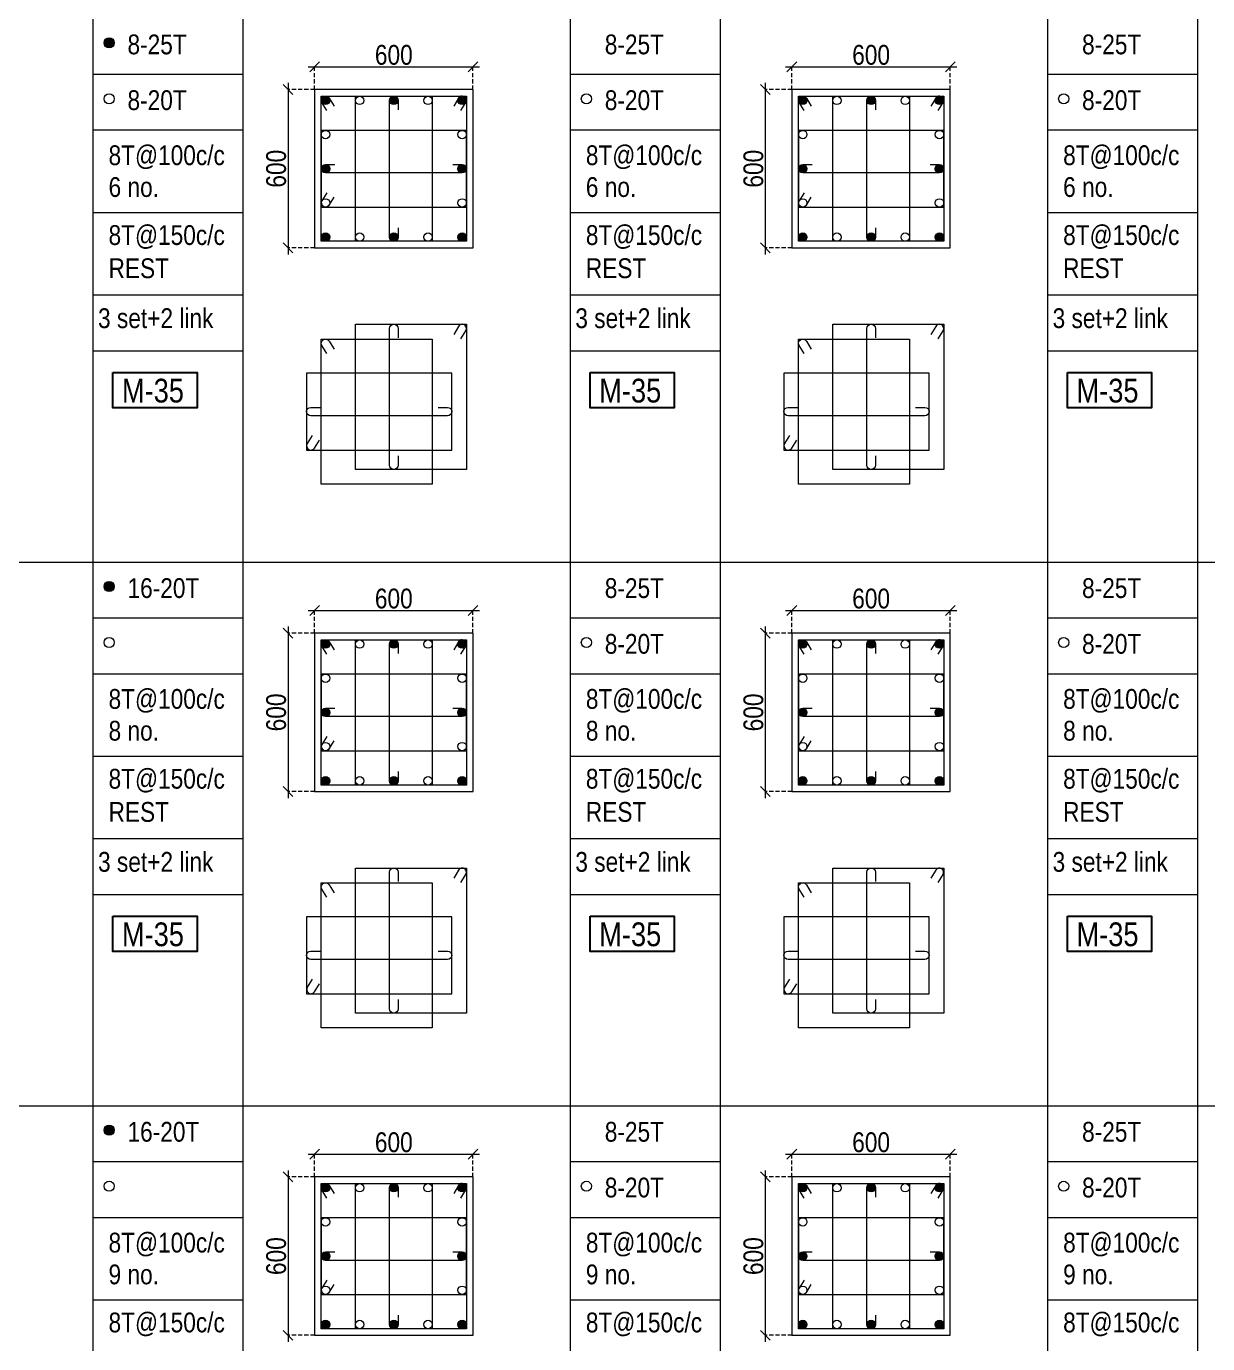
# Model space of a CAD drawing. Header units: millimetres. Extents: x 1112055 to 3390982, y -148532 to 766891.
# Drawn here: x 2148032 to 2165935, y 260026 to 279991 of the extents above; entities that cross this region are included whole.
import ezdxf
from ezdxf.enums import TextEntityAlignment as Align

# ---------------------------------------------------------------- set-up
doc = ezdxf.new("R2010")
doc.units = ezdxf.units.MM
doc.header["$PDMODE"] = 35
doc.header["$PDSIZE"] = -25
doc.linetypes.add('DASHED2', pattern=[0.375, 0.25, -0.125])
doc.linetypes.add('Hidden', pattern=[9.525, 6.35, -3.175])
for name, color, linetype, lineweight in [('B COL. SIZE DIM', 220, 'Continuous', 25), ('B COLSCH', 204, 'Continuous', 20), ('B COLUMN', 1, 'Hidden', 9), ('B STEEL', 34, 'Continuous', 15)]:
    doc.layers.add(name, color=color, linetype=linetype, lineweight=lineweight)
doc.layers.add('B TEXT', color=7, linetype='Continuous')
doc.styles.add('dim inside', font='romans.shx', dxfattribs={"width": 0.8, "height": 125})
doc.styles.add('SWINC', font='swissc.ttf')
doc.dimstyles.new('dim inside', dxfattribs={"dimtxt": 125, "dimasz": 100, "dimexe": 0, "dimexo": 0, "dimgap": 10, "dimtad": 0, "dimdec": 0, "dimzin": 0, "dimdsep": 46, "dimtxsty": 'dim inside', "dimblk": 'SMALL', "dimcen": 0.09, "dimadec": 0, "dimazin": 0, "dimtfac": 1, "dimtdec": 0, "dimtofl": 0, "dimtmove": 0, "dimatfit": 3, "dimfxl": 1, "dimtolj": 1, "dimtzin": 0, "dimarcsym": 2})

# ---------------------------------------------------------------- blocks, each defined once
blk = doc.blocks.new('_Oblique')
at = {"color": 0, "linetype": 'ByBlock', "lineweight": -2}
blk.add_line((-0.5, -0.5), (0.5, 0.5), dxfattribs=at)
blk = doc.blocks.new('*D524')
at = {"layer": 'B COL. SIZE DIM', "color": 250, "lineweight": 9, "ltscale": 250, "transparency": 16777216}
blk.add_line((2152301, 262898), (2154901, 262898), dxfattribs=at)
at = {"layer": 'B COL. SIZE DIM', "color": 250, "linetype": 'DASHED2', "lineweight": 9, "ltscale": 250, "transparency": 16777216}
for p, q in [((2152401, 262553), (2152401, 262898)), ((2154801, 262553), (2154801, 262898))]:
    blk.add_line(p, q, dxfattribs=at)
at = {"layer": 'Defpoints', "color": 0, "ltscale": 250, "transparency": 16777216}
for p in [(2154801, 262898), (2152401, 262553), (2154801, 262553)]:
    blk.add_point(p, dxfattribs=at)
at = {"layer": 'B COL. SIZE DIM', "color": 250, "lineweight": 9, "ltscale": 250, "transparency": 16777216, "xscale": 150, "yscale": 150, "zscale": 150, "rotation": 180}
blk.add_blockref('_Oblique', (2152401, 262898), dxfattribs=at)
at = {"layer": 'B COL. SIZE DIM', "color": 250, "lineweight": 9, "ltscale": 250, "transparency": 16777216, "xscale": 150, "yscale": 150, "zscale": 150}
blk.add_blockref('_Oblique', (2154801, 262898), dxfattribs=at)
at = {"layer": 'B COL. SIZE DIM', "color": 6, "ltscale": 250, "transparency": 16777216, "insert": (2153601, 263077), "char_height": 300, "attachment_point": 5, "style": 'SWINC'}
blk.add_mtext('\\A1;600', dxfattribs=at)
blk = doc.blocks.new('*D525')
at = {"layer": 'B COL. SIZE DIM', "color": 250, "lineweight": 9, "ltscale": 250, "transparency": 16777216}
blk.add_line((2151998, 262653), (2151998, 260053), dxfattribs=at)
at = {"layer": 'B COL. SIZE DIM', "color": 250, "linetype": 'DASHED2', "lineweight": 9, "ltscale": 250, "transparency": 16777216}
for p, q in [((2152401, 262553), (2151998, 262553)), ((2152401, 260153), (2151998, 260153))]:
    blk.add_line(p, q, dxfattribs=at)
at = {"layer": 'Defpoints', "color": 0, "ltscale": 250, "transparency": 16777216}
for p in [(2152401, 262553), (2151998, 260153), (2152401, 260153)]:
    blk.add_point(p, dxfattribs=at)
at = {"layer": 'B COL. SIZE DIM', "color": 250, "lineweight": 9, "ltscale": 250, "transparency": 16777216, "xscale": 150, "yscale": 150, "zscale": 150}
for p, rotation in [((2151998, 262553), 90), ((2151998, 260153), 270)]:
    blk.add_blockref('_Oblique', p, dxfattribs=dict(at, rotation=rotation))
at = {"layer": 'B COL. SIZE DIM', "color": 6, "ltscale": 250, "transparency": 16777216, "insert": (2151819, 261353), "char_height": 300, "attachment_point": 5, "rotation": 90, "style": 'SWINC'}
blk.add_mtext('\\A1;600', dxfattribs=at)
blk = doc.blocks.new('*D526')
at = {"layer": 'B COL. SIZE DIM', "color": 250, "lineweight": 9, "ltscale": 250, "transparency": 16777216}
blk.add_line((2152301, 271138), (2154901, 271138), dxfattribs=at)
at = {"layer": 'B COL. SIZE DIM', "color": 250, "linetype": 'DASHED2', "lineweight": 9, "ltscale": 250, "transparency": 16777216}
for p, q in [((2152401, 270793), (2152401, 271138)), ((2154801, 270793), (2154801, 271138))]:
    blk.add_line(p, q, dxfattribs=at)
at = {"layer": 'Defpoints', "color": 0, "ltscale": 250, "transparency": 16777216}
for p in [(2154801, 271138), (2152401, 270793), (2154801, 270793)]:
    blk.add_point(p, dxfattribs=at)
at = {"layer": 'B COL. SIZE DIM', "color": 250, "lineweight": 9, "ltscale": 250, "transparency": 16777216, "xscale": 150, "yscale": 150, "zscale": 150, "rotation": 180}
blk.add_blockref('_Oblique', (2152401, 271138), dxfattribs=at)
at = {"layer": 'B COL. SIZE DIM', "color": 250, "lineweight": 9, "ltscale": 250, "transparency": 16777216, "xscale": 150, "yscale": 150, "zscale": 150}
blk.add_blockref('_Oblique', (2154801, 271138), dxfattribs=at)
at = {"layer": 'B COL. SIZE DIM', "color": 6, "ltscale": 250, "transparency": 16777216, "insert": (2153601, 271317), "char_height": 300, "attachment_point": 5, "style": 'SWINC'}
blk.add_mtext('\\A1;600', dxfattribs=at)
blk = doc.blocks.new('*D527')
at = {"layer": 'B COL. SIZE DIM', "color": 250, "lineweight": 9, "ltscale": 250, "transparency": 16777216}
blk.add_line((2151998, 270893), (2151998, 268293), dxfattribs=at)
at = {"layer": 'B COL. SIZE DIM', "color": 250, "linetype": 'DASHED2', "lineweight": 9, "ltscale": 250, "transparency": 16777216}
for p, q in [((2152401, 270793), (2151998, 270793)), ((2152401, 268393), (2151998, 268393))]:
    blk.add_line(p, q, dxfattribs=at)
at = {"layer": 'Defpoints', "color": 0, "ltscale": 250, "transparency": 16777216}
for p in [(2152401, 270793), (2151998, 268393), (2152401, 268393)]:
    blk.add_point(p, dxfattribs=at)
at = {"layer": 'B COL. SIZE DIM', "color": 250, "lineweight": 9, "ltscale": 250, "transparency": 16777216, "xscale": 150, "yscale": 150, "zscale": 150}
for p, rotation in [((2151998, 270793), 90), ((2151998, 268393), 270)]:
    blk.add_blockref('_Oblique', p, dxfattribs=dict(at, rotation=rotation))
at = {"layer": 'B COL. SIZE DIM', "color": 6, "ltscale": 250, "transparency": 16777216, "insert": (2151819, 269593), "char_height": 300, "attachment_point": 5, "rotation": 90, "style": 'SWINC'}
blk.add_mtext('\\A1;600', dxfattribs=at)
blk = doc.blocks.new('*D528')
at = {"layer": 'B COL. SIZE DIM', "color": 250, "lineweight": 9, "ltscale": 250, "transparency": 16777216}
blk.add_line((2152301, 279378), (2154901, 279378), dxfattribs=at)
at = {"layer": 'B COL. SIZE DIM', "color": 250, "linetype": 'DASHED2', "lineweight": 9, "ltscale": 250, "transparency": 16777216}
for p, q in [((2152401, 279033), (2152401, 279378)), ((2154801, 279033), (2154801, 279378))]:
    blk.add_line(p, q, dxfattribs=at)
at = {"layer": 'Defpoints', "color": 0, "ltscale": 250, "transparency": 16777216}
for p in [(2154801, 279378), (2152401, 279033), (2154801, 279033)]:
    blk.add_point(p, dxfattribs=at)
at = {"layer": 'B COL. SIZE DIM', "color": 250, "lineweight": 9, "ltscale": 250, "transparency": 16777216, "xscale": 150, "yscale": 150, "zscale": 150, "rotation": 180}
blk.add_blockref('_Oblique', (2152401, 279378), dxfattribs=at)
at = {"layer": 'B COL. SIZE DIM', "color": 250, "lineweight": 9, "ltscale": 250, "transparency": 16777216, "xscale": 150, "yscale": 150, "zscale": 150}
blk.add_blockref('_Oblique', (2154801, 279378), dxfattribs=at)
at = {"layer": 'B COL. SIZE DIM', "color": 6, "ltscale": 250, "transparency": 16777216, "insert": (2153601, 279557), "char_height": 300, "attachment_point": 5, "style": 'SWINC'}
blk.add_mtext('\\A1;600', dxfattribs=at)
blk = doc.blocks.new('*D529')
at = {"layer": 'B COL. SIZE DIM', "color": 250, "lineweight": 9, "ltscale": 250, "transparency": 16777216}
blk.add_line((2151998, 279133), (2151998, 276533), dxfattribs=at)
at = {"layer": 'B COL. SIZE DIM', "color": 250, "linetype": 'DASHED2', "lineweight": 9, "ltscale": 250, "transparency": 16777216}
for p, q in [((2152401, 279033), (2151998, 279033)), ((2152401, 276633), (2151998, 276633))]:
    blk.add_line(p, q, dxfattribs=at)
at = {"layer": 'Defpoints', "color": 0, "ltscale": 250, "transparency": 16777216}
for p in [(2152401, 279033), (2151998, 276633), (2152401, 276633)]:
    blk.add_point(p, dxfattribs=at)
at = {"layer": 'B COL. SIZE DIM', "color": 250, "lineweight": 9, "ltscale": 250, "transparency": 16777216, "xscale": 150, "yscale": 150, "zscale": 150}
for p, rotation in [((2151998, 279033), 90), ((2151998, 276633), 270)]:
    blk.add_blockref('_Oblique', p, dxfattribs=dict(at, rotation=rotation))
at = {"layer": 'B COL. SIZE DIM', "color": 6, "ltscale": 250, "transparency": 16777216, "insert": (2151819, 277833), "char_height": 300, "attachment_point": 5, "rotation": 90, "style": 'SWINC'}
blk.add_mtext('\\A1;600', dxfattribs=at)
blk = doc.blocks.new('*D536')
at = {"layer": 'B COL. SIZE DIM', "color": 250, "lineweight": 9, "ltscale": 250, "transparency": 16777216}
blk.add_line((2159535, 262898), (2162135, 262898), dxfattribs=at)
at = {"layer": 'B COL. SIZE DIM', "color": 250, "linetype": 'DASHED2', "lineweight": 9, "ltscale": 250, "transparency": 16777216}
for p, q in [((2159635, 262553), (2159635, 262898)), ((2162035, 262553), (2162035, 262898))]:
    blk.add_line(p, q, dxfattribs=at)
at = {"layer": 'Defpoints', "color": 0, "ltscale": 250, "transparency": 16777216}
for p in [(2162035, 262898), (2159635, 262553), (2162035, 262553)]:
    blk.add_point(p, dxfattribs=at)
at = {"layer": 'B COL. SIZE DIM', "color": 250, "lineweight": 9, "ltscale": 250, "transparency": 16777216, "xscale": 150, "yscale": 150, "zscale": 150, "rotation": 180}
blk.add_blockref('_Oblique', (2159635, 262898), dxfattribs=at)
at = {"layer": 'B COL. SIZE DIM', "color": 250, "lineweight": 9, "ltscale": 250, "transparency": 16777216, "xscale": 150, "yscale": 150, "zscale": 150}
blk.add_blockref('_Oblique', (2162035, 262898), dxfattribs=at)
at = {"layer": 'B COL. SIZE DIM', "color": 6, "ltscale": 250, "transparency": 16777216, "insert": (2160835, 263077), "char_height": 300, "attachment_point": 5, "style": 'SWINC'}
blk.add_mtext('\\A1;600', dxfattribs=at)
blk = doc.blocks.new('*D537')
at = {"layer": 'B COL. SIZE DIM', "color": 250, "lineweight": 9, "ltscale": 250, "transparency": 16777216}
blk.add_line((2159231, 262653), (2159231, 260053), dxfattribs=at)
at = {"layer": 'B COL. SIZE DIM', "color": 250, "linetype": 'DASHED2', "lineweight": 9, "ltscale": 250, "transparency": 16777216}
for p, q in [((2159635, 262553), (2159231, 262553)), ((2159635, 260153), (2159231, 260153))]:
    blk.add_line(p, q, dxfattribs=at)
at = {"layer": 'Defpoints', "color": 0, "ltscale": 250, "transparency": 16777216}
for p in [(2159635, 262553), (2159231, 260153), (2159635, 260153)]:
    blk.add_point(p, dxfattribs=at)
at = {"layer": 'B COL. SIZE DIM', "color": 250, "lineweight": 9, "ltscale": 250, "transparency": 16777216, "xscale": 150, "yscale": 150, "zscale": 150}
for p, rotation in [((2159231, 262553), 90), ((2159231, 260153), 270)]:
    blk.add_blockref('_Oblique', p, dxfattribs=dict(at, rotation=rotation))
at = {"layer": 'B COL. SIZE DIM', "color": 6, "ltscale": 250, "transparency": 16777216, "insert": (2159052, 261353), "char_height": 300, "attachment_point": 5, "rotation": 90, "style": 'SWINC'}
blk.add_mtext('\\A1;600', dxfattribs=at)
blk = doc.blocks.new('*D538')
at = {"layer": 'B COL. SIZE DIM', "color": 250, "lineweight": 9, "ltscale": 250, "transparency": 16777216}
blk.add_line((2159535, 271138), (2162135, 271138), dxfattribs=at)
at = {"layer": 'B COL. SIZE DIM', "color": 250, "linetype": 'DASHED2', "lineweight": 9, "ltscale": 250, "transparency": 16777216}
for p, q in [((2159635, 270793), (2159635, 271138)), ((2162035, 270793), (2162035, 271138))]:
    blk.add_line(p, q, dxfattribs=at)
at = {"layer": 'Defpoints', "color": 0, "ltscale": 250, "transparency": 16777216}
for p in [(2162035, 271138), (2159635, 270793), (2162035, 270793)]:
    blk.add_point(p, dxfattribs=at)
at = {"layer": 'B COL. SIZE DIM', "color": 250, "lineweight": 9, "ltscale": 250, "transparency": 16777216, "xscale": 150, "yscale": 150, "zscale": 150, "rotation": 180}
blk.add_blockref('_Oblique', (2159635, 271138), dxfattribs=at)
at = {"layer": 'B COL. SIZE DIM', "color": 250, "lineweight": 9, "ltscale": 250, "transparency": 16777216, "xscale": 150, "yscale": 150, "zscale": 150}
blk.add_blockref('_Oblique', (2162035, 271138), dxfattribs=at)
at = {"layer": 'B COL. SIZE DIM', "color": 6, "ltscale": 250, "transparency": 16777216, "insert": (2160835, 271317), "char_height": 300, "attachment_point": 5, "style": 'SWINC'}
blk.add_mtext('\\A1;600', dxfattribs=at)
blk = doc.blocks.new('*D539')
at = {"layer": 'B COL. SIZE DIM', "color": 250, "lineweight": 9, "ltscale": 250, "transparency": 16777216}
blk.add_line((2159231, 270893), (2159231, 268293), dxfattribs=at)
at = {"layer": 'B COL. SIZE DIM', "color": 250, "linetype": 'DASHED2', "lineweight": 9, "ltscale": 250, "transparency": 16777216}
for p, q in [((2159635, 270793), (2159231, 270793)), ((2159635, 268393), (2159231, 268393))]:
    blk.add_line(p, q, dxfattribs=at)
at = {"layer": 'Defpoints', "color": 0, "ltscale": 250, "transparency": 16777216}
for p in [(2159635, 270793), (2159231, 268393), (2159635, 268393)]:
    blk.add_point(p, dxfattribs=at)
at = {"layer": 'B COL. SIZE DIM', "color": 250, "lineweight": 9, "ltscale": 250, "transparency": 16777216, "xscale": 150, "yscale": 150, "zscale": 150}
for p, rotation in [((2159231, 270793), 90), ((2159231, 268393), 270)]:
    blk.add_blockref('_Oblique', p, dxfattribs=dict(at, rotation=rotation))
at = {"layer": 'B COL. SIZE DIM', "color": 6, "ltscale": 250, "transparency": 16777216, "insert": (2159052, 269593), "char_height": 300, "attachment_point": 5, "rotation": 90, "style": 'SWINC'}
blk.add_mtext('\\A1;600', dxfattribs=at)
blk = doc.blocks.new('*D540')
at = {"layer": 'B COL. SIZE DIM', "color": 250, "lineweight": 9, "ltscale": 250, "transparency": 16777216}
blk.add_line((2159535, 279378), (2162135, 279378), dxfattribs=at)
at = {"layer": 'B COL. SIZE DIM', "color": 250, "linetype": 'DASHED2', "lineweight": 9, "ltscale": 250, "transparency": 16777216}
for p, q in [((2159635, 279033), (2159635, 279378)), ((2162035, 279033), (2162035, 279378))]:
    blk.add_line(p, q, dxfattribs=at)
at = {"layer": 'Defpoints', "color": 0, "ltscale": 250, "transparency": 16777216}
for p in [(2162035, 279378), (2159635, 279033), (2162035, 279033)]:
    blk.add_point(p, dxfattribs=at)
at = {"layer": 'B COL. SIZE DIM', "color": 250, "lineweight": 9, "ltscale": 250, "transparency": 16777216, "xscale": 150, "yscale": 150, "zscale": 150, "rotation": 180}
blk.add_blockref('_Oblique', (2159635, 279378), dxfattribs=at)
at = {"layer": 'B COL. SIZE DIM', "color": 250, "lineweight": 9, "ltscale": 250, "transparency": 16777216, "xscale": 150, "yscale": 150, "zscale": 150}
blk.add_blockref('_Oblique', (2162035, 279378), dxfattribs=at)
at = {"layer": 'B COL. SIZE DIM', "color": 6, "ltscale": 250, "transparency": 16777216, "insert": (2160835, 279557), "char_height": 300, "attachment_point": 5, "style": 'SWINC'}
blk.add_mtext('\\A1;600', dxfattribs=at)
blk = doc.blocks.new('*D541')
at = {"layer": 'B COL. SIZE DIM', "color": 250, "lineweight": 9, "ltscale": 250, "transparency": 16777216}
blk.add_line((2159231, 279133), (2159231, 276533), dxfattribs=at)
at = {"layer": 'B COL. SIZE DIM', "color": 250, "linetype": 'DASHED2', "lineweight": 9, "ltscale": 250, "transparency": 16777216}
for p, q in [((2159635, 279033), (2159231, 279033)), ((2159635, 276633), (2159231, 276633))]:
    blk.add_line(p, q, dxfattribs=at)
at = {"layer": 'Defpoints', "color": 0, "ltscale": 250, "transparency": 16777216}
for p in [(2159635, 279033), (2159231, 276633), (2159635, 276633)]:
    blk.add_point(p, dxfattribs=at)
at = {"layer": 'B COL. SIZE DIM', "color": 250, "lineweight": 9, "ltscale": 250, "transparency": 16777216, "xscale": 150, "yscale": 150, "zscale": 150}
for p, rotation in [((2159231, 279033), 90), ((2159231, 276633), 270)]:
    blk.add_blockref('_Oblique', p, dxfattribs=dict(at, rotation=rotation))
at = {"layer": 'B COL. SIZE DIM', "color": 6, "ltscale": 250, "transparency": 16777216, "insert": (2159052, 277833), "char_height": 300, "attachment_point": 5, "rotation": 90, "style": 'SWINC'}
blk.add_mtext('\\A1;600', dxfattribs=at)

msp = doc.modelspace()

# ---------------------------------------------------------------- hatches: boundary and pattern name
at = {"layer": 'B STEEL', "lineweight": 9, "ltscale": 0.5}
h = msp.add_hatch(color=34, dxfattribs=at)
edge = h.paths.add_edge_path()
edge.add_arc((2149286.3, 279741.8), 76.8, 0, 360)
h = msp.add_hatch(color=34, dxfattribs=at)
edge = h.paths.add_edge_path()
edge.add_arc((2152565.5, 278868.6), 64, 0, 360)
h = msp.add_hatch(color=34, dxfattribs=at)
edge = h.paths.add_edge_path()
edge.add_arc((2153601.5, 278868.6), 64, 180, 540, ccw=False)
h = msp.add_hatch(color=34, dxfattribs=at)
edge = h.paths.add_edge_path()
edge.add_arc((2154637.4, 278868.6), 64, 180, 540, ccw=False)
h = msp.add_hatch(color=34, dxfattribs=at)
edge = h.paths.add_edge_path()
edge.add_arc((2159799, 278868.6), 64, 0, 360)
h = msp.add_hatch(color=34, dxfattribs=at)
edge = h.paths.add_edge_path()
edge.add_arc((2160835, 278868.6), 64, 180, 540, ccw=False)
h = msp.add_hatch(color=34, dxfattribs=at)
edge = h.paths.add_edge_path()
edge.add_arc((2161871, 278868.6), 64, 180, 540, ccw=False)
h = msp.add_hatch(color=34, dxfattribs=at)
edge = h.paths.add_edge_path()
edge.add_arc((2152565.5, 277832.7), 64, 180, 540, ccw=False)
h = msp.add_hatch(color=34, dxfattribs=at)
edge = h.paths.add_edge_path()
edge.add_arc((2154637.4, 277832.7), 64, 180, 540, ccw=False)
h = msp.add_hatch(color=34, dxfattribs=at)
edge = h.paths.add_edge_path()
edge.add_arc((2159799, 277832.7), 64, 180, 540, ccw=False)
h = msp.add_hatch(color=34, dxfattribs=at)
edge = h.paths.add_edge_path()
edge.add_arc((2161871, 277832.7), 64, 180, 540, ccw=False)
h = msp.add_hatch(color=34, dxfattribs=at)
edge = h.paths.add_edge_path()
edge.add_arc((2152565.5, 276796.7), 64, 0, 360, ccw=False)
h = msp.add_hatch(color=34, dxfattribs=at)
edge = h.paths.add_edge_path()
edge.add_arc((2153601.5, 276796.7), 64, 180, 540, ccw=False)
h = msp.add_hatch(color=34, dxfattribs=at)
edge = h.paths.add_edge_path()
edge.add_arc((2154637.4, 276796.7), 64, -180, 180)
h = msp.add_hatch(color=34, dxfattribs=at)
edge = h.paths.add_edge_path()
edge.add_arc((2159799, 276796.7), 64, 0, 360, ccw=False)
h = msp.add_hatch(color=34, dxfattribs=at)
edge = h.paths.add_edge_path()
edge.add_arc((2160835, 276796.7), 64, 180, 540, ccw=False)
h = msp.add_hatch(color=34, dxfattribs=at)
edge = h.paths.add_edge_path()
edge.add_arc((2161871, 276796.7), 64, -180, 180)
h = msp.add_hatch(color=34, dxfattribs=at)
edge = h.paths.add_edge_path()
edge.add_arc((2149286.3, 271502), 76.8, 0, 360)
h = msp.add_hatch(color=34, dxfattribs=at)
edge = h.paths.add_edge_path()
edge.add_arc((2152565.5, 270628.8), 64, 0, 360)
h = msp.add_hatch(color=34, dxfattribs=at)
edge = h.paths.add_edge_path()
edge.add_arc((2153601.5, 270628.8), 64, 180, 540, ccw=False)
h = msp.add_hatch(color=34, dxfattribs=at)
edge = h.paths.add_edge_path()
edge.add_arc((2154637.4, 270628.8), 64, 180, 540, ccw=False)
h = msp.add_hatch(color=34, dxfattribs=at)
edge = h.paths.add_edge_path()
edge.add_arc((2159799, 270628.8), 64, 0, 360)
h = msp.add_hatch(color=34, dxfattribs=at)
edge = h.paths.add_edge_path()
edge.add_arc((2160835, 270628.8), 64, 180, 540, ccw=False)
h = msp.add_hatch(color=34, dxfattribs=at)
edge = h.paths.add_edge_path()
edge.add_arc((2161871, 270628.8), 64, 180, 540, ccw=False)
h = msp.add_hatch(color=34, dxfattribs=at)
edge = h.paths.add_edge_path()
edge.add_arc((2152565.5, 269592.8), 64, 180, 540, ccw=False)
h = msp.add_hatch(color=34, dxfattribs=at)
edge = h.paths.add_edge_path()
edge.add_arc((2154637.4, 269592.8), 64, 180, 540, ccw=False)
h = msp.add_hatch(color=34, dxfattribs=at)
edge = h.paths.add_edge_path()
edge.add_arc((2159799, 269592.8), 64, 180, 540, ccw=False)
h = msp.add_hatch(color=34, dxfattribs=at)
edge = h.paths.add_edge_path()
edge.add_arc((2161871, 269592.8), 64, 180, 540, ccw=False)
h = msp.add_hatch(color=34, dxfattribs=at)
edge = h.paths.add_edge_path()
edge.add_arc((2152565.5, 268556.8), 64, 0, 360, ccw=False)
h = msp.add_hatch(color=34, dxfattribs=at)
edge = h.paths.add_edge_path()
edge.add_arc((2153601.5, 268556.8), 64, 180, 540, ccw=False)
h = msp.add_hatch(color=34, dxfattribs=at)
edge = h.paths.add_edge_path()
edge.add_arc((2154637.4, 268556.8), 64, -180, 180)
h = msp.add_hatch(color=34, dxfattribs=at)
edge = h.paths.add_edge_path()
edge.add_arc((2159799, 268556.8), 64, 0, 360, ccw=False)
h = msp.add_hatch(color=34, dxfattribs=at)
edge = h.paths.add_edge_path()
edge.add_arc((2160835, 268556.8), 64, 180, 540, ccw=False)
h = msp.add_hatch(color=34, dxfattribs=at)
edge = h.paths.add_edge_path()
edge.add_arc((2161871, 268556.8), 64, -180, 180)
h = msp.add_hatch(color=34, dxfattribs=at)
edge = h.paths.add_edge_path()
edge.add_arc((2149286.3, 263262.1), 76.8, 0, 360)
h = msp.add_hatch(color=34, dxfattribs=at)
edge = h.paths.add_edge_path()
edge.add_arc((2152565.5, 262388.9), 64, 0, 360)
h = msp.add_hatch(color=34, dxfattribs=at)
edge = h.paths.add_edge_path()
edge.add_arc((2153601.5, 262388.9), 64, 180, 540, ccw=False)
h = msp.add_hatch(color=34, dxfattribs=at)
edge = h.paths.add_edge_path()
edge.add_arc((2154637.4, 262388.9), 64, 180, 540, ccw=False)
h = msp.add_hatch(color=34, dxfattribs=at)
edge = h.paths.add_edge_path()
edge.add_arc((2159799, 262388.9), 64, 0, 360)
h = msp.add_hatch(color=34, dxfattribs=at)
edge = h.paths.add_edge_path()
edge.add_arc((2160835, 262388.9), 64, 180, 540, ccw=False)
h = msp.add_hatch(color=34, dxfattribs=at)
edge = h.paths.add_edge_path()
edge.add_arc((2161871, 262388.9), 64, 180, 540, ccw=False)
h = msp.add_hatch(color=34, dxfattribs=at)
edge = h.paths.add_edge_path()
edge.add_arc((2152565.5, 261353), 64, 180, 540, ccw=False)
h = msp.add_hatch(color=34, dxfattribs=at)
edge = h.paths.add_edge_path()
edge.add_arc((2154637.4, 261353), 64, 180, 540, ccw=False)
h = msp.add_hatch(color=34, dxfattribs=at)
edge = h.paths.add_edge_path()
edge.add_arc((2159799, 261353), 64, 180, 540, ccw=False)
h = msp.add_hatch(color=34, dxfattribs=at)
edge = h.paths.add_edge_path()
edge.add_arc((2161871, 261353), 64, 180, 540, ccw=False)
h = msp.add_hatch(color=34, dxfattribs=at)
edge = h.paths.add_edge_path()
edge.add_arc((2152565.5, 260317), 64, 0, 360, ccw=False)
h = msp.add_hatch(color=34, dxfattribs=at)
edge = h.paths.add_edge_path()
edge.add_arc((2153601.5, 260317), 64, 180, 540, ccw=False)
h = msp.add_hatch(color=34, dxfattribs=at)
edge = h.paths.add_edge_path()
edge.add_arc((2154637.4, 260317), 64, -180, 180)
h = msp.add_hatch(color=34, dxfattribs=at)
edge = h.paths.add_edge_path()
edge.add_arc((2159799, 260317), 64, 0, 360, ccw=False)
h = msp.add_hatch(color=34, dxfattribs=at)
edge = h.paths.add_edge_path()
edge.add_arc((2160835, 260317), 64, 180, 540, ccw=False)
h = msp.add_hatch(color=34, dxfattribs=at)
edge = h.paths.add_edge_path()
edge.add_arc((2161871, 260317), 64, -180, 180)

# ---------------------------------------------------------------- linework, layer by layer
at = {"layer": 'B COLSCH', "color": 250, "lineweight": 0}
for p, q in [((2149040, 296589.8), (2149040, 247150.7)), ((2151314.4, 296589.8), (2151314.4, 239898.1)), ((2156273.6, 296589.8), (2156273.6, 247150.7)), ((2158547.9, 296589.8), (2158547.9, 239898.1)), ((2163507.1, 296589.8), (2163507.1, 247150.7)), ((2165781.5, 296589.8), (2165781.5, 239898.1)), ((2149040, 279265.1), (2151314.4, 279265.1)), ((2156273.6, 279265.1), (2158547.9, 279265.1)), ((2163507.1, 279265.1), (2165781.5, 279265.1)), ((2149040, 278420.1), (2151314.4, 278420.1)), ((2156273.6, 278420.1), (2158547.9, 278420.1)), ((2163507.1, 278420.1), (2165781.5, 278420.1)), ((2149040, 277170.4), (2151314.4, 277170.4)), ((2156273.6, 277170.4), (2158547.9, 277170.4)), ((2163507.1, 277170.4), (2165781.5, 277170.4)), ((2149040, 275920.6), (2151314.4, 275920.6)), ((2156273.6, 275920.6), (2158547.9, 275920.6)), ((2163507.1, 275920.6), (2165781.5, 275920.6)), ((2149040, 275075.6), (2151314.4, 275075.6)), ((2156273.6, 275075.6), (2158547.9, 275075.6)), ((2163507.1, 275075.6), (2165781.5, 275075.6)), ((2088785.4, 271870.3), (2230883.4, 271870.3)), ((2149040, 271025.3), (2151314.4, 271025.3)), ((2156273.6, 271025.3), (2158547.9, 271025.3)), ((2163507.1, 271025.3), (2165781.5, 271025.3)), ((2149040, 270180.3), (2151314.4, 270180.3)), ((2156273.6, 270180.3), (2158547.9, 270180.3)), ((2163507.1, 270180.3), (2165781.5, 270180.3)), ((2149040, 268930.5), (2151314.4, 268930.5)), ((2156273.6, 268930.5), (2158547.9, 268930.5)), ((2163507.1, 268930.5), (2165781.5, 268930.5)), ((2149040, 267680.7), (2151314.4, 267680.7)), ((2156273.6, 267680.7), (2158547.9, 267680.7)), ((2163507.1, 267680.7), (2165781.5, 267680.7)), ((2149040, 266835.8), (2151314.4, 266835.8)), ((2156273.6, 266835.8), (2158547.9, 266835.8)), ((2163507.1, 266835.8), (2165781.5, 266835.8)), ((2088785.4, 263630.4), (2230883.4, 263630.4)), ((2149040, 262785.4), (2151314.4, 262785.4)), ((2156273.6, 262785.4), (2158547.9, 262785.4)), ((2163507.1, 262785.4), (2165781.5, 262785.4)), ((2149040, 261940.4), (2151314.4, 261940.4)), ((2156273.6, 261940.4), (2158547.9, 261940.4)), ((2163507.1, 261940.4), (2165781.5, 261940.4)), ((2149040, 260690.7), (2151314.4, 260690.7)), ((2156273.6, 260690.7), (2158547.9, 260690.7)), ((2163507.1, 260690.7), (2165781.5, 260690.7))]:
    msp.add_line(p, q, dxfattribs=at)
at = {"layer": 'B COLUMN', "color": 1, "linetype": 'ByBlock', "lineweight": 20}
for points in [[(2152401.5, 276632.7), (2154801.5, 276632.7), (2154801.5, 279032.7), (2152401.5, 279032.7)], [(2159635, 276632.7), (2162035, 276632.7), (2162035, 279032.7), (2159635, 279032.7)], [(2152401.5, 268392.8), (2154801.5, 268392.8), (2154801.5, 270792.8), (2152401.5, 270792.8)], [(2159635, 268392.8), (2162035, 268392.8), (2162035, 270792.8), (2159635, 270792.8)], [(2152401.5, 260153), (2154801.5, 260153), (2154801.5, 262553), (2152401.5, 262553)], [(2159635, 260153), (2162035, 260153), (2162035, 262553), (2159635, 262553)]]:
    msp.add_lwpolyline(points, close=True, dxfattribs=at)
at = {"layer": 'B STEEL', "color": 34, "lineweight": 9, "ltscale": 0.5}
for points in [[(2152585.7, 278713.6), (2152511, 278835.1, -1), (2152620, 278902.2), (2152694.8, 278780.7)], [(2153665.5, 276939.3), (2153665.5, 276796.7, -1), (2153537.4, 276796.7), (2153537.4, 278868.6, -1), (2153665.5, 278868.6), (2153665.5, 278726)], [(2154617.2, 278713.6), (2154692, 278835.1, 1), (2154582.9, 278902.2), (2154508.2, 278780.7)], [(2159819.3, 278713.6), (2159744.5, 278835.1, -1), (2159853.5, 278902.2), (2159928.3, 278780.7)], [(2160899, 276939.3), (2160899, 276796.7, -1), (2160771, 276796.7), (2160771, 278868.6, -1), (2160899, 278868.6), (2160899, 278726)], [(2161850.7, 278713.6), (2161925.5, 278835.1, 1), (2161816.5, 278902.2), (2161741.7, 278780.7)], [(2154494.8, 277896.7), (2154637.4, 277896.7, -1), (2154637.4, 277768.6), (2152565.5, 277768.6, -1), (2152565.5, 277896.7), (2152708.1, 277896.7)], [(2161728.3, 277896.7), (2161871, 277896.7, -1), (2161871, 277768.6), (2159799, 277768.6, -1), (2159799, 277896.7), (2159941.7, 277896.7)], [(2152585.7, 277469.7), (2152511, 277348.2, 1), (2152620, 277281.1), (2152694.8, 277402.6)], [(2159819.3, 277469.7), (2159744.5, 277348.2, 1), (2159853.5, 277281.1), (2159928.3, 277402.6)], [(2153665.5, 273481.5), (2153665.5, 273338.9, -1), (2153537.4, 273338.9), (2153537.4, 275410.9, -1), (2153665.5, 275410.9), (2153665.5, 275268.2)], [(2154617.2, 275255.8), (2154692, 275377.3, 1), (2154582.9, 275444.4), (2154508.2, 275322.9)], [(2160899, 273481.5), (2160899, 273338.9, -1), (2160771, 273338.9), (2160771, 275410.9, -1), (2160899, 275410.9), (2160899, 275268.2)], [(2161850.7, 275255.8), (2161925.5, 275377.3, 1), (2161816.5, 275444.4), (2161741.7, 275322.9)], [(2152585.7, 275032.7), (2152511, 275154.2, -1), (2152620, 275221.3), (2152694.8, 275099.9)], [(2159819.3, 275032.7), (2159744.5, 275154.2, -1), (2159853.5, 275221.3), (2159928.3, 275099.9)], [(2154273.5, 274215.8), (2154416.2, 274215.8, -1), (2154416.2, 274087.8), (2152344.2, 274087.8, -1), (2152344.2, 274215.8), (2152486.8, 274215.8)], [(2161507.1, 274215.8), (2161649.7, 274215.8, -1), (2161649.7, 274087.8), (2159577.7, 274087.8, -1), (2159577.7, 274215.8), (2159720.4, 274215.8)], [(2152364.4, 273788.8), (2152289.7, 273667.4, 1), (2152398.7, 273600.3), (2152473.5, 273721.7)], [(2159598, 273788.8), (2159523.2, 273667.4, 1), (2159632.3, 273600.3), (2159707, 273721.7)], [(2152585.7, 270473.8), (2152511, 270595.2, -1), (2152620, 270662.3), (2152694.8, 270540.9)], [(2153665.5, 268699.5), (2153665.5, 268556.8, -1), (2153537.4, 268556.8), (2153537.4, 270628.8, -1), (2153665.5, 270628.8), (2153665.5, 270486.1)], [(2154617.2, 270473.8), (2154692, 270595.2, 1), (2154582.9, 270662.3), (2154508.2, 270540.9)], [(2159819.3, 270473.8), (2159744.5, 270595.2, -1), (2159853.5, 270662.3), (2159928.3, 270540.9)], [(2160899, 268699.5), (2160899, 268556.8, -1), (2160771, 268556.8), (2160771, 270628.8, -1), (2160899, 270628.8), (2160899, 270486.1)], [(2161850.7, 270473.8), (2161925.5, 270595.2, 1), (2161816.5, 270662.3), (2161741.7, 270540.9)], [(2154494.8, 269656.8), (2154637.4, 269656.8, -1), (2154637.4, 269528.8), (2152565.5, 269528.8, -1), (2152565.5, 269656.8), (2152708.1, 269656.8)], [(2161728.3, 269656.8), (2161871, 269656.8, -1), (2161871, 269528.8), (2159799, 269528.8, -1), (2159799, 269656.8), (2159941.7, 269656.8)], [(2152585.7, 269229.9), (2152511, 269108.4, 1), (2152620, 269041.3), (2152694.8, 269162.7)], [(2159819.3, 269229.9), (2159744.5, 269108.4, 1), (2159853.5, 269041.3), (2159928.3, 269162.7)], [(2153665.5, 265241.7), (2153665.5, 265099.1, -1), (2153537.4, 265099.1), (2153537.4, 267171, -1), (2153665.5, 267171), (2153665.5, 267028.4)], [(2154617.2, 267016), (2154692, 267137.5, 1), (2154582.9, 267204.6), (2154508.2, 267083.1)], [(2160899, 265241.7), (2160899, 265099.1, -1), (2160771, 265099.1), (2160771, 267171, -1), (2160899, 267171), (2160899, 267028.4)], [(2161850.7, 267016), (2161925.5, 267137.5, 1), (2161816.5, 267204.6), (2161741.7, 267083.1)], [(2152585.7, 266792.9), (2152511, 266914.4, -1), (2152620, 266981.5), (2152694.8, 266860)], [(2159819.3, 266792.9), (2159744.5, 266914.4, -1), (2159853.5, 266981.5), (2159928.3, 266860)], [(2154273.5, 265976), (2154416.2, 265976, -1), (2154416.2, 265847.9), (2152344.2, 265847.9, -1), (2152344.2, 265976), (2152486.8, 265976)], [(2161507.1, 265976), (2161649.7, 265976, -1), (2161649.7, 265847.9), (2159577.7, 265847.9, -1), (2159577.7, 265976), (2159720.4, 265976)], [(2152364.4, 265549), (2152289.7, 265427.5, 1), (2152398.7, 265360.4), (2152473.5, 265481.9)], [(2159598, 265549), (2159523.2, 265427.5, 1), (2159632.3, 265360.4), (2159707, 265481.9)], [(2152585.7, 262233.9), (2152511, 262355.4, -1), (2152620, 262422.5), (2152694.8, 262301)], [(2153665.5, 260459.6), (2153665.5, 260317, -1), (2153537.4, 260317), (2153537.4, 262388.9, -1), (2153665.5, 262388.9), (2153665.5, 262246.3)], [(2154617.2, 262233.9), (2154692, 262355.4, 1), (2154582.9, 262422.5), (2154508.2, 262301)], [(2159819.3, 262233.9), (2159744.5, 262355.4, -1), (2159853.5, 262422.5), (2159928.3, 262301)], [(2160899, 260459.6), (2160899, 260317, -1), (2160771, 260317), (2160771, 262388.9, -1), (2160899, 262388.9), (2160899, 262246.3)], [(2161850.7, 262233.9), (2161925.5, 262355.4, 1), (2161816.5, 262422.5), (2161741.7, 262301)], [(2154494.8, 261417), (2154637.4, 261417, -1), (2154637.4, 261288.9), (2152565.5, 261288.9, -1), (2152565.5, 261417), (2152708.1, 261417)], [(2161728.3, 261417), (2161871, 261417, -1), (2161871, 261288.9), (2159799, 261288.9, -1), (2159799, 261417), (2159941.7, 261417)], [(2152585.7, 260990), (2152511, 260868.5, 1), (2152620, 260801.4), (2152694.8, 260922.9)], [(2159819.3, 260990), (2159744.5, 260868.5, 1), (2159853.5, 260801.4), (2159928.3, 260922.9)]]:
    msp.add_lwpolyline(points, format="xyb", dxfattribs=at)
for points in [[(2154183.5, 278932.7), (2154183.5, 276732.7), (2152501.5, 276732.7), (2152501.5, 278932.7)], [(2154701.5, 278932.7), (2154701.5, 276732.7), (2153019.5, 276732.7), (2153019.5, 278932.7)], [(2161417, 278932.7), (2161417, 276732.7), (2159735, 276732.7), (2159735, 278932.7)], [(2161935, 278932.7), (2161935, 276732.7), (2160253, 276732.7), (2160253, 278932.7)], [(2152501.5, 277250.6), (2154701.5, 277250.6), (2154701.5, 278414.7), (2152501.5, 278414.7)], [(2159735, 277250.6), (2161935, 277250.6), (2161935, 278414.7), (2159735, 278414.7)], [(2154701.5, 275474.9), (2154701.5, 273274.9), (2153019.5, 273274.9), (2153019.5, 275474.9)], [(2161935, 275474.9), (2161935, 273274.9), (2160253, 273274.9), (2160253, 275474.9)], [(2154183.5, 275251.8), (2154183.5, 273051.8), (2152501.5, 273051.8), (2152501.5, 275251.8)], [(2161417, 275251.8), (2161417, 273051.8), (2159735, 273051.8), (2159735, 275251.8)], [(2152280.2, 273569.8), (2154480.2, 273569.8), (2154480.2, 274733.8), (2152280.2, 274733.8)], [(2159513.7, 273569.8), (2161713.7, 273569.8), (2161713.7, 274733.8), (2159513.7, 274733.8)], [(2154183.5, 270692.8), (2154183.5, 268492.8), (2152501.5, 268492.8), (2152501.5, 270692.8)], [(2154701.5, 270692.8), (2154701.5, 268492.8), (2153019.5, 268492.8), (2153019.5, 270692.8)], [(2161417, 270692.8), (2161417, 268492.8), (2159735, 268492.8), (2159735, 270692.8)], [(2161935, 270692.8), (2161935, 268492.8), (2160253, 268492.8), (2160253, 270692.8)], [(2152501.5, 269010.8), (2154701.5, 269010.8), (2154701.5, 270174.8), (2152501.5, 270174.8)], [(2159735, 269010.8), (2161935, 269010.8), (2161935, 270174.8), (2159735, 270174.8)], [(2154701.5, 267235), (2154701.5, 265035), (2153019.5, 265035), (2153019.5, 267235)], [(2161935, 267235), (2161935, 265035), (2160253, 265035), (2160253, 267235)], [(2154183.5, 267012), (2154183.5, 264812), (2152501.5, 264812), (2152501.5, 267012)], [(2161417, 267012), (2161417, 264812), (2159735, 264812), (2159735, 267012)], [(2152280.2, 265329.9), (2154480.2, 265329.9), (2154480.2, 266494), (2152280.2, 266494)], [(2159513.7, 265329.9), (2161713.7, 265329.9), (2161713.7, 266494), (2159513.7, 266494)], [(2154183.5, 262453), (2154183.5, 260253), (2152501.5, 260253), (2152501.5, 262453)], [(2154701.5, 262453), (2154701.5, 260253), (2153019.5, 260253), (2153019.5, 262453)], [(2161417, 262453), (2161417, 260253), (2159735, 260253), (2159735, 262453)], [(2161935, 262453), (2161935, 260253), (2160253, 260253), (2160253, 262453)], [(2152501.5, 260771), (2154701.5, 260771), (2154701.5, 261935), (2152501.5, 261935)], [(2159735, 260771), (2161935, 260771), (2161935, 261935), (2159735, 261935)]]:
    msp.add_lwpolyline(points, close=True, dxfattribs=at)
for centre, radius in [((2149286.3, 279741.8), 76.8), ((2149286.3, 278891.5), 76.8), ((2152565.5, 278868.6), 64), ((2153083.5, 278868.6), 64), ((2153601.5, 278868.6), 64), ((2154119.5, 278868.6), 64), ((2154637.4, 278868.6), 64), ((2156519.8, 278891.5), 76.8), ((2159799, 278868.6), 64), ((2160317, 278868.6), 64), ((2160835, 278868.6), 64), ((2161353, 278868.6), 64), ((2161871, 278868.6), 64), ((2163753.4, 278891.5), 76.8), ((2152565.5, 278350.6), 64), ((2154637.4, 278350.6), 64), ((2159799, 278350.6), 64), ((2161871, 278350.6), 64), ((2152565.5, 277832.7), 64), ((2154637.4, 277832.7), 64), ((2159799, 277832.7), 64), ((2161871, 277832.7), 64), ((2152565.5, 277314.7), 64), ((2154637.4, 277314.7), 64), ((2159799, 277314.7), 64), ((2161871, 277314.7), 64), ((2152565.5, 276796.7), 64), ((2153083.5, 276796.7), 64), ((2153601.5, 276796.7), 64), ((2154119.5, 276796.7), 64), ((2154637.4, 276796.7), 64), ((2159799, 276796.7), 64), ((2160317, 276796.7), 64), ((2160835, 276796.7), 64), ((2161353, 276796.7), 64), ((2161871, 276796.7), 64), ((2149286.3, 271502), 76.8), ((2149286.3, 270651.7), 76.8), ((2156519.8, 270651.7), 76.8), ((2163753.4, 270651.7), 76.8), ((2152565.5, 270628.8), 64), ((2153083.5, 270628.8), 64), ((2153601.5, 270628.8), 64), ((2154119.5, 270628.8), 64), ((2154637.4, 270628.8), 64), ((2159799, 270628.8), 64), ((2160317, 270628.8), 64), ((2160835, 270628.8), 64), ((2161353, 270628.8), 64), ((2161871, 270628.8), 64), ((2152565.5, 270110.8), 64), ((2154637.4, 270110.8), 64), ((2159799, 270110.8), 64), ((2161871, 270110.8), 64), ((2152565.5, 269592.8), 64), ((2154637.4, 269592.8), 64), ((2159799, 269592.8), 64), ((2161871, 269592.8), 64), ((2152565.5, 269074.8), 64), ((2154637.4, 269074.8), 64), ((2159799, 269074.8), 64), ((2161871, 269074.8), 64), ((2152565.5, 268556.8), 64), ((2153083.5, 268556.8), 64), ((2153601.5, 268556.8), 64), ((2154119.5, 268556.8), 64), ((2154637.4, 268556.8), 64), ((2159799, 268556.8), 64), ((2160317, 268556.8), 64), ((2160835, 268556.8), 64), ((2161353, 268556.8), 64), ((2161871, 268556.8), 64), ((2149286.3, 263262.1), 76.8), ((2149286.3, 262411.9), 76.8), ((2152565.5, 262388.9), 64), ((2153083.5, 262388.9), 64), ((2153601.5, 262388.9), 64), ((2154119.5, 262388.9), 64), ((2154637.4, 262388.9), 64), ((2156519.8, 262411.9), 76.8), ((2159799, 262388.9), 64), ((2160317, 262388.9), 64), ((2160835, 262388.9), 64), ((2161353, 262388.9), 64), ((2161871, 262388.9), 64), ((2163753.4, 262411.9), 76.8), ((2152565.5, 261871), 64), ((2154637.4, 261871), 64), ((2159799, 261871), 64), ((2161871, 261871), 64), ((2152565.5, 261353), 64), ((2154637.4, 261353), 64), ((2159799, 261353), 64), ((2161871, 261353), 64), ((2152565.5, 260835), 64), ((2154637.4, 260835), 64), ((2159799, 260835), 64), ((2161871, 260835), 64), ((2152565.5, 260317), 64), ((2153083.5, 260317), 64), ((2153601.5, 260317), 64), ((2154119.5, 260317), 64), ((2154637.4, 260317), 64), ((2159799, 260317), 64), ((2160317, 260317), 64), ((2160835, 260317), 64), ((2161353, 260317), 64), ((2161871, 260317), 64)]:
    msp.add_circle(centre, radius, dxfattribs=at)
at = {"layer": 'B TEXT', "color": 1}
for points in [[(2149343.7, 274746.6), (2150618.3, 274746.6), (2150618.3, 274208.6), (2149343.7, 274208.6)], [(2156577.2, 274746.6), (2157851.8, 274746.6), (2157851.8, 274208.6), (2156577.2, 274208.6)], [(2163810.8, 274746.6), (2165085.4, 274746.6), (2165085.4, 274208.6), (2163810.8, 274208.6)], [(2149343.7, 266506.7), (2150618.3, 266506.7), (2150618.3, 265968.7), (2149343.7, 265968.7)], [(2156577.2, 266506.7), (2157851.8, 266506.7), (2157851.8, 265968.7), (2156577.2, 265968.7)], [(2163810.8, 266506.7), (2165085.4, 266506.7), (2165085.4, 265968.7), (2163810.8, 265968.7)]]:
    msp.add_lwpolyline(points, close=True, dxfattribs=at)

# ---------------------------------------------------------------- texts
at = {"layer": 'B TEXT', "style": 'SWINC'}
for s, p in [('8-25T', (2149564.8, 279567.3)), ('8-25T', (2156798.3, 279567.3)), ('8-25T', (2164031.9, 279567.3)), ('8-20T', (2149564.8, 278722.3)), ('8-20T', (2156798.3, 278722.3)), ('8-20T', (2164031.9, 278722.3)), ('8T@100c/c', (2149277.9, 277887.4)), ('8T@100c/c', (2156511.4, 277887.4)), ('8T@100c/c', (2163745, 277887.4)), ('6 no.', (2149277.9, 277405.6)), ('6 no.', (2156511.4, 277405.6)), ('6 no.', (2163745, 277405.6)), ('8T@150c/c', (2149277.9, 276677.5)), ('8T@150c/c', (2156511.4, 276677.5)), ('8T@150c/c', (2163745, 276677.5)), ('REST', (2149277.9, 276175.1)), ('REST', (2156511.4, 276175.1)), ('REST', (2163745, 276175.1)), ('3 set+2 link', (2149118.2, 275418.1)), ('3 set+2 link', (2156351.8, 275418.1)), ('3 set+2 link', (2163585.3, 275418.1)), ('16-20T', (2149564.8, 271327.4)), ('8-25T', (2156798.3, 271327.4)), ('8-25T', (2164031.9, 271327.4)), ('8-20T', (2156798.3, 270482.4)), ('8-20T', (2164031.9, 270482.4)), ('8T@100c/c', (2149277.9, 269647.6)), ('8T@100c/c', (2156511.4, 269647.6)), ('8T@100c/c', (2163745, 269647.6)), ('8 no.', (2149277.9, 269165.8)), ('8 no.', (2156511.4, 269165.8)), ('8 no.', (2163745, 269165.8)), ('8T@150c/c', (2149277.9, 268437.7)), ('8T@150c/c', (2156511.4, 268437.7)), ('8T@150c/c', (2163745, 268437.7)), ('REST', (2149277.9, 267935.3)), ('REST', (2156511.4, 267935.3)), ('REST', (2163745, 267935.3)), ('3 set+2 link', (2149118.2, 267178.3)), ('3 set+2 link', (2156351.8, 267178.3)), ('3 set+2 link', (2163585.3, 267178.3)), ('16-20T', (2149564.8, 263087.6)), ('8-25T', (2156798.3, 263087.6)), ('8-25T', (2164031.9, 263087.6)), ('8-20T', (2156798.3, 262242.6)), ('8-20T', (2164031.9, 262242.6)), ('8T@100c/c', (2149277.9, 261407.7)), ('8T@100c/c', (2156511.4, 261407.7)), ('8T@100c/c', (2163745, 261407.7)), ('9 no.', (2149277.9, 260926)), ('9 no.', (2156511.4, 260926)), ('9 no.', (2163745, 260926)), ('8T@150c/c', (2149277.9, 260197.8)), ('8T@150c/c', (2156511.4, 260197.8)), ('8T@150c/c', (2163745, 260197.8))]:
    msp.add_text(s, height=300, dxfattribs=at).set_placement(p)
at = {"layer": 'B TEXT', "color": 1, "style": 'SWINC'}
for p in [(2149481, 274182), (2156714.6, 274182), (2163948.1, 274182), (2149481, 265942.2), (2156714.6, 265942.2), (2163948.1, 265942.2)]:
    msp.add_text('M-35', height=360, dxfattribs=at).set_placement(p, align=Align.BOTTOM_LEFT)

# ---------------------------------------------------------------- dimensions: what is measured, and where the dimension line sits
at = {"layer": 'B COL. SIZE DIM', "color": 250, "ltscale": 250}
for base, p1, p2, picture, middle in [((2154801.5, 279377.6), (2152401.5, 279032.7), (2154801.5, 279032.7), '*D528', (2153601.5, 279556.6)), ((2162035, 279377.6), (2159635, 279032.7), (2162035, 279032.7), '*D540', (2160835, 279556.6)), ((2154801.5, 271137.8), (2152401.5, 270792.8), (2154801.5, 270792.8), '*D526', (2153601.5, 271316.7)), ((2162035, 271137.8), (2159635, 270792.8), (2162035, 270792.8), '*D538', (2160835, 271316.7)), ((2154801.5, 262897.9), (2152401.5, 262553), (2154801.5, 262553), '*D524', (2153601.5, 263076.9)), ((2162035, 262897.9), (2159635, 262553), (2162035, 262553), '*D536', (2160835, 263076.9))]:
    dim = msp.add_linear_dim(base=base, p1=p1, p2=p2, dimstyle='dim inside', override={"dimtxt": 300, "dimasz": 150, "dimgap": 25, "dimtad": 3, "dimlfac": 0.25, "dimtxsty": 'SWINC', "dimblk1": 'Oblique', "dimblk2": 'Oblique', "dimsah": 1, "dimdle": 100, "dimclrd": 250, "dimclre": 250, "dimclrt": 6, "dimfxl": 1000, "dimlwd": 9, "dimlwe": 9}, dxfattribs=at)
    dim.commit()
    dim.dimension.update_dxf_attribs({"geometry": picture, "text_midpoint": middle})
for base, p1, p2, picture, middle in [((2151997.6, 276632.7), (2152401.5, 279032.7), (2152401.5, 276632.7), '*D529', (2151818.6, 277832.7)), ((2159231.1, 276632.7), (2159635, 279032.7), (2159635, 276632.7), '*D541', (2159052.1, 277832.7)), ((2151997.6, 268392.8), (2152401.5, 270792.8), (2152401.5, 268392.8), '*D527', (2151818.6, 269592.8)), ((2159231.1, 268392.8), (2159635, 270792.8), (2159635, 268392.8), '*D539', (2159052.1, 269592.8)), ((2151997.6, 260153), (2152401.5, 262553), (2152401.5, 260153), '*D525', (2151818.6, 261353)), ((2159231.1, 260153), (2159635, 262553), (2159635, 260153), '*D537', (2159052.1, 261353))]:
    dim = msp.add_linear_dim(base=base, p1=p1, p2=p2, angle=90, dimstyle='dim inside', override={"dimtxt": 300, "dimasz": 150, "dimgap": 25, "dimtad": 3, "dimlfac": 0.25, "dimtxsty": 'SWINC', "dimblk1": 'Oblique', "dimblk2": 'Oblique', "dimsah": 1, "dimdle": 100, "dimclrd": 250, "dimclre": 250, "dimclrt": 6, "dimfxl": 1000, "dimlwd": 9, "dimlwe": 9}, dxfattribs=at)
    dim.commit()
    dim.dimension.update_dxf_attribs({"geometry": picture, "text_midpoint": middle})

doc.saveas('drawing.dxf')
